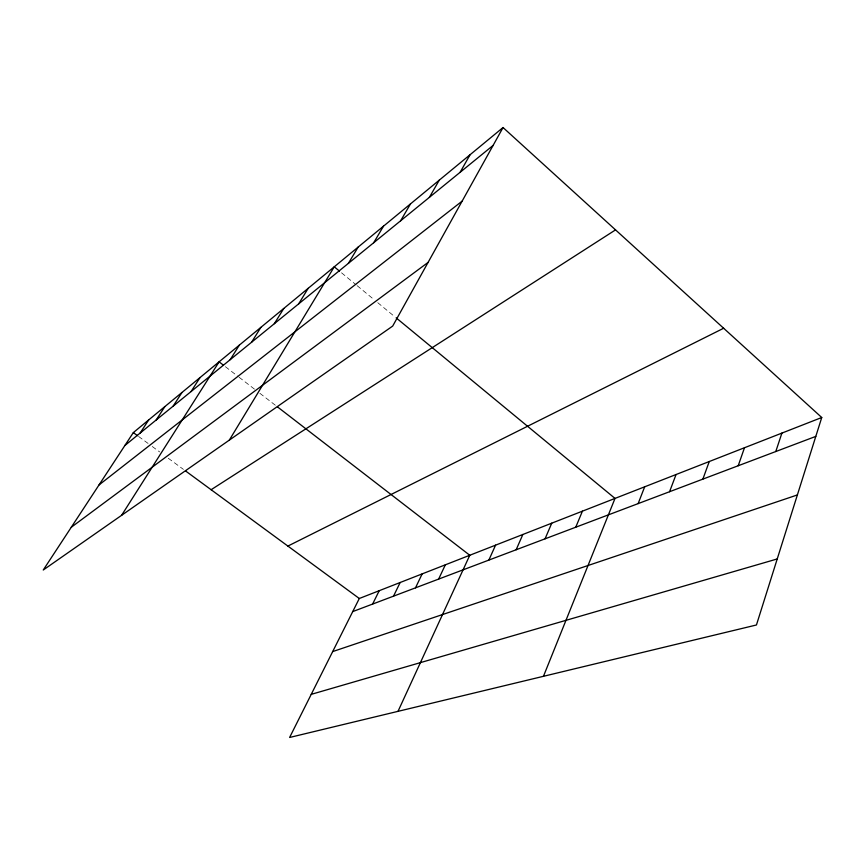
<?xml version="1.0" encoding="UTF-8"?>
<svg xmlns="http://www.w3.org/2000/svg" width="865" height="865" viewBox="0 0 865 865"><rect width="100%" height="100%" fill="white"/><g stroke="black" fill="none" stroke-linecap="round" stroke-linejoin="round"><path stroke-width="0.65" stroke-dasharray="4.33 3.24" d="M138.595 436.468L148.066 443.421M152.272 446.513L159.636 451.919M168.286 458.266L183.412 469.371M225.408 366.706L238.005 376.426M239.064 377.237L254.71 389.315M259.878 393.305L275.384 405.263M341.545 272.821L356.11 284.834M357.148 285.688L373.68 299.322M377.767 302.696L395.11 317.001"/><path stroke-width="1.3" d="M821.75 417.503L756.443 624.984L289.613 737.467L359.299 598.494L821.75 417.503L503.041 127.533L133.329 432.608L43.25 570.013L392.688 326.083L503.041 127.533M775.786 451.53L781.906 433.095M738.213 465.748L744.484 447.746M702.877 479.113L709.257 461.532M669.564 491.72L676.052 474.528M638.132 503.614L644.685 486.8M543.458 676.3L615.015 498.413L396.138 317.844M575.755 527.207L582.415 511.172M545.058 538.819L551.751 523.174M516.146 549.762L522.849 534.484M488.855 560.087L495.569 545.166M398.008 711.354L469.771 555.265L277.449 406.864M438.642 579.085L445.334 564.823M415.492 587.843L422.163 573.895M393.521 596.158L400.149 582.513M372.62 604.062L379.227 590.698M460.126 172.297L470.063 154.749M429.375 197.35L439.279 180.147M400.636 220.78L410.486 203.913M373.702 242.73L383.487 226.187M348.411 263.338L358.132 247.109M229.322 440.123L334.258 266.809L339.469 271.102M298.652 303.885L308.178 288.337M274.346 323.694L283.763 308.481M251.564 342.259L260.873 327.37M230.177 359.699L239.356 345.124M121.597 515.324L219.105 361.84L223.3 365.084M191.057 391.575L199.999 377.605M173.13 406.182L181.953 392.494M156.176 420.001L164.869 406.582M140.119 433.084L148.694 419.936M124.884 445.497L493.104 145.417M99.01 484.962L462.148 201.113M71.276 527.261L428.078 262.409M211.125 489.72L615.534 229.885M287.883 546.075L723.648 328.246M352.736 611.587L815.803 436.393M332.679 651.583L797.379 494.942M311.227 694.357L777.235 558.952M133.329 432.608L137.546 435.7M185.564 470.96L359.299 598.494"/></g></svg>
